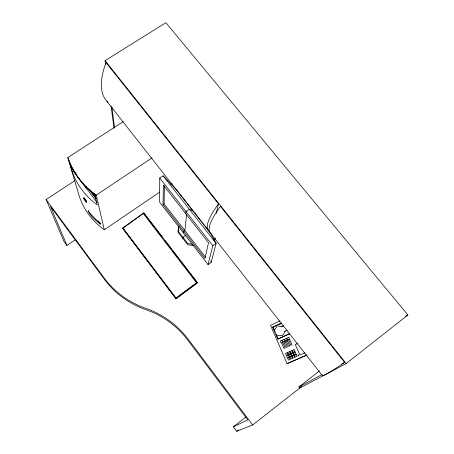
<?xml version="1.0" encoding="UTF-8"?>
<svg xmlns="http://www.w3.org/2000/svg" width="454" height="454" viewBox="0 0 454 454"><rect width="100%" height="100%" fill="white"/><g stroke="black" fill="none" stroke-linecap="round" stroke-linejoin="round"><path stroke-width="0.68" d="M202.075 222.301L177.497 191.026L163.082 175.8L159.74 178.059L159.621 202.229L208.057 264.586L211.127 262.384L216.132 243.401L209.765 232.096L202.927 223.391M163.026 204.584L163.383 185.09L208.511 242.765L204.924 258.485L163.026 204.584L164.053 203.88L164.456 185.737M182.814 238.424L182.939 237.283L185.834 235.251M183.592 233.089L183.791 231.296L184.818 230.575L186.685 214.248M185.731 213.652L185.964 211.541L189.312 209.226L193.523 211.422M178.825 226.177L178.07 231.012L187.82 243.582L192.536 244.286M178.933 225.99L177.974 232.181L187.672 244.695L193.966 245.631M216.24 213.414L218.465 203.863L106.083 62.646A101.741 43.601 -43.2 0 0 107.763 102.212M208.057 264.586L212.778 245.784L216.132 243.401L163.082 175.8M274.216 330.427L277.076 326.239M285.311 331.482L282.439 335.665L276.282 335.2M319.389 370.969L298.902 387.007L299.719 388.068L346.186 363.569L407.891 314.957L165.88 22.7L105.061 60.654L105.527 64.173M245.676 417.186L233.367 426.777L236.738 431.3L252.662 424.944L301.604 386.592M236.738 431.3L238.407 429.995M176.016 298.857L175.914 298.488L197.394 282.541L143.793 212.83L122.58 228.129L176.016 298.857L197.428 282.956L197.394 282.541M213.545 239.218L215.236 238.021M213.828 239.95L215.508 238.759M123.108 121.734L67.822 157.572L79.422 196.696A72.169 67.061 1.4 0 0 104.289 229.781L159.802 192.031M170.903 184.483L172.072 183.688M75.035 180.527L46.109 199.539L63.969 241.426L66.937 245.455L75.699 239.525M100.238 224.128L99.942 222.903L96.554 220.156L90.55 213.936L88.076 210.645C90.471 216.2 95.72 220.23 100.238 224.128L100.572 223.907L98.478 221.121M104.289 229.781L96.248 195.095L152.101 157.85M72.305 171.987L68.855 160.319L71.636 167.038A82.412 75.353 2 0 0 88.802 189.732L94.755 194.528L97.235 204.987L91.515 200.362A79.274 72.844 1.9 0 1 74.989 178.467L72.305 171.987L73.44 171.243L72.515 168.082M405.462 316.393L407.891 314.957M298.902 387.007L322.096 374.533M341.556 364.068L344.643 362.411L220.462 206.371A106.332 21.559 -40 0 0 211.939 234.253M233.367 426.777L247.771 419.893L188.631 341.232A93.734 91.339 -52.8 0 0 145.916 309.662A86.033 81.788 5.1 0 1 103.926 278.637L50.513 206.422L66.937 245.455M280.09 320.876L270.522 325.353L287.104 363.637L306.813 355.193M289.663 333.786L277.814 339.076L272.661 327.198L281.508 323.066M272.661 327.198L281.911 323.049M279.091 324.689L280.356 324.099M281.219 326.857L283.699 325.705M284.119 331.59L287.223 330.16M277.814 339.076L289.913 333.537M297.824 343.394L295.321 344.518L299.935 355.022L304.963 352.792M287.104 363.637L306.995 354.852M278.296 326.159L282.524 326.642M95.039 194.664L94.767 194.443L95.136 195.067M94.869 194.777L94.597 194.556L95.238 195.407M85.091 198.988L83.911 197.717L85.256 200.31M84.648 198.863L85.954 200.606M85.613 200.855L86.788 202.132M105.061 60.654L346.186 363.569M106.923 101.35L208.851 231.103M210.656 233.401L322.238 375.435A111.565 4.699 -37.2 0 0 344.643 362.411M159.74 178.059L212.778 245.784M164.053 203.88L205.52 257.191M145.711 215.678L143.793 212.83M146.574 216.802L147.431 217.92M148.293 219.044L154.763 227.454M155.62 228.578L162.089 236.982M164.671 240.348L171.141 248.758M172.429 250.438L180.618 261.095M181.481 262.213L187.945 270.624M188.807 271.747L189.67 272.865M190.532 273.989L196.996 282.399M122.58 228.129L175.914 298.488M93.785 193.387L95.068 195.078M93.513 193.376L95.652 196.196M89.761 189.8L96.123 198.211M89.449 190.073L95.868 198.557M74.047 171.186L76.141 173.95M85.341 186.117L86.595 187.774L86.328 186.753M73.44 171.243L97.105 202.546M252.662 424.944L188.898 340.171A94.568 92.145 -52.5 0 0 145.808 308.334A86.754 82.412 5.1 0 1 103.461 277.053L46.109 199.539M85.812 200.095L86.532 201.201M273.07 327.169L275.238 332.163M276.049 334.036L278.217 339.03M210.872 261.022L211.127 262.384M111.111 106.361L113.999 128.159M111.888 107.155L114.612 127.988M210.145 231.971A106.247 21.962 -40 0 1 218.465 203.863M96.248 195.095A82.645 75.534 2 0 1 67.822 157.572M298.38 354.886L297.835 355.675L298.783 355.8L298.38 354.886M196.486 282.785L176.027 297.966L123.068 228.112L143.271 213.539L196.486 282.785M281.906 340.369L280.209 341.147L280.992 342.94L282.683 342.168L281.906 340.369M284.17 339.337L282.467 340.114L283.251 341.913L284.953 341.136L284.17 339.337M286.44 338.304L284.737 339.081L285.521 340.88L287.223 340.103L286.44 338.304M288.716 337.265L287.007 338.043L287.791 339.842L289.504 339.064L288.716 337.265M282.944 342.77L281.815 343.281L284.034 348.388L285.169 347.877L282.944 342.77M285.214 341.737L284.079 342.254L286.304 347.361L287.444 346.85L285.214 341.737M287.484 340.704L286.349 341.221L288.579 346.334L289.72 345.823L287.484 340.704M289.766 339.666L288.625 340.188L290.866 345.307L292.007 344.79L289.766 339.666M287.263 352.696L285.56 353.462L286.343 355.272L288.052 354.512L287.263 352.696M289.544 351.674L287.836 352.44L288.625 354.256L290.339 353.49L289.544 351.674M291.831 350.653L290.117 351.419L290.906 353.235L292.626 352.469L291.831 350.653M294.124 349.625L292.404 350.397L293.199 352.213L294.918 351.441L294.124 349.625M288.318 355.113L286.61 355.879L287.393 357.69L289.107 356.929L288.318 355.113M290.6 354.097L288.886 354.858L289.675 356.674L291.394 355.913L290.6 354.097M292.892 353.076L291.173 353.842L291.967 355.658L293.687 354.892L292.892 353.076M295.185 352.049L293.466 352.82L294.26 354.636L295.985 353.87L295.185 352.049M289.368 357.536L287.66 358.297L288.449 360.113L290.163 359.352L289.368 357.536M291.655 356.521L289.941 357.281L290.73 359.103L292.45 358.342L291.655 356.521M293.948 355.499L292.228 356.265L293.023 358.087L294.748 357.321L293.948 355.499M296.246 354.478L294.521 355.244L295.321 357.065L297.047 356.305L296.246 354.478M85.948 187.235L85.687 187.025L86.311 187.848L85.948 187.235M85.783 187.343L85.522 187.133L86.147 187.956L85.783 187.343M95.703 198.313L95.436 198.092L96.072 198.931L95.703 198.313M84.819 199.17L83.638 197.899L83.905 198.841L86.515 202.314L84.819 199.17M84.96 199.681L84.37 199.045L85.812 201.253L84.96 199.681"/></g></svg>
